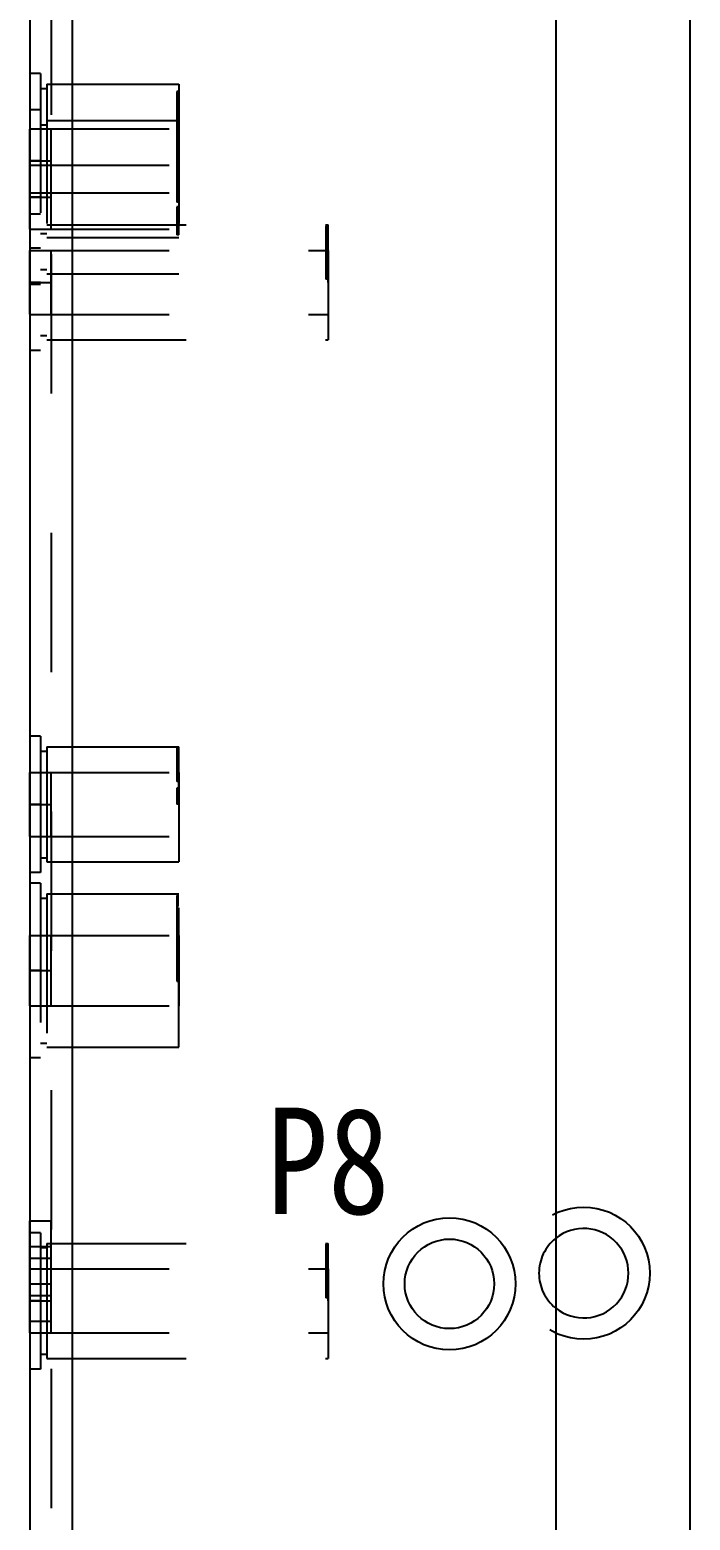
# Model space of a CAD drawing. Header units: millimetres. Extents: x 1262 to 3787, y 0 to 841.
# Drawn here: x 3210.8 to 3241.8, y 442.1 to 512.1 of the extents above; entities that cross this region are included whole.
import ezdxf

# ---------------------------------------------------------------- set-up
doc = ezdxf.new("R2010")
doc.units = ezdxf.units.MM
doc.header["$LTSCALE"] = 65.395
doc.linetypes.add('HIDDEN', pattern=[0.2, 0.1, -0.1])
doc.layers.get('0').update_dxf_attribs({"linetype": 'CONTINUOUS'})
doc.layers.add('02___PRT_ALL_AXES', color=7, linetype='CONTINUOUS')
doc.layers.add('DEFAULT_2', color=8, linetype='HIDDEN')
doc.styles.get("Standard").update_dxf_attribs({"font": 'txt', "width": 0.85})

msp = doc.modelspace()

# ---------------------------------------------------------------- linework, layer by layer
at = {"color": 3, "linetype": 'Continuous'}
for p, q in [((3212.818, 324.704), (3212.818, 581.004)), ((3210.818, 580.004), (3210.818, 325.704)), ((3235.518, 580.004), (3235.518, 325.704))]:
    msp.add_line(p, q, dxfattribs=at)
at = {"color": 7, "linetype": 'Continuous'}
msp.add_line((3241.818, 325.704), (3241.818, 567.004), dxfattribs=at)
at = {"color": 3, "linetype": 'Continuous'}
msp.add_circle((3230.518, 453.204), 3.1, dxfattribs=at)
at = {"color": 7, "linetype": 'Continuous'}
msp.add_circle((3230.518, 453.204), 2.1, dxfattribs=at)
msp.add_arc((3236.818, 453.704), 2.1, 231.05442, 128.9456, dxfattribs=at)
at = {"layer": '02___PRT_ALL_AXES', "color": 8, "linetype": 'HIDDEN'}
for p, q in [((3211.618, 509.504), (3217.818, 509.504)), ((3217.818, 509.504), (3217.818, 500.604)), ((3210.818, 507.404), (3210.818, 507.402)), ((3210.818, 507.404), (3217.818, 507.404)), ((3210.818, 502.705), (3210.818, 507.402)), ((3211.618, 507.804), (3217.818, 507.804)), ((3211.818, 502.705), (3211.818, 507.402)), ((3210.818, 505.904), (3211.818, 505.904)), ((3210.818, 505.704), (3217.818, 505.704)), ((3210.818, 504.404), (3217.818, 504.404)), ((3210.818, 504.204), (3211.818, 504.204)), ((3210.818, 502.705), (3210.818, 502.704)), ((3210.818, 502.704), (3217.818, 502.704)), ((3211.618, 502.904), (3224.818, 502.904)), ((3211.618, 502.304), (3217.818, 502.304)), ((3210.818, 501.704), (3210.818, 501.702)), ((3210.818, 501.704), (3224.818, 501.704)), ((3210.818, 498.705), (3210.818, 501.702)), ((3211.818, 498.705), (3211.818, 501.702)), ((3224.818, 501.704), (3224.818, 497.504)), ((3210.818, 500.204), (3211.818, 500.204)), ((3211.618, 500.604), (3217.818, 500.604)), ((3210.818, 498.705), (3210.818, 498.704)), ((3210.818, 498.704), (3224.818, 498.704)), ((3211.618, 497.504), (3224.818, 497.504)), ((3211.618, 478.404), (3217.818, 478.404)), ((3210.818, 477.204), (3210.818, 477.202)), ((3210.818, 477.204), (3217.818, 477.204)), ((3210.818, 474.205), (3210.818, 477.202)), ((3211.818, 474.205), (3211.818, 477.202)), ((3217.818, 477.204), (3217.818, 473.004)), ((3210.818, 475.704), (3211.818, 475.704)), ((3210.818, 474.205), (3210.818, 474.204)), ((3210.818, 474.204), (3217.818, 474.204)), ((3211.618, 473.004), (3217.818, 473.004)), ((3211.618, 471.504), (3217.818, 471.504)), ((3210.818, 469.554), (3210.818, 469.552)), ((3210.818, 469.554), (3217.818, 469.554)), ((3210.818, 466.255), (3210.818, 469.552)), ((3211.818, 466.255), (3211.818, 469.552)), ((3217.818, 469.554), (3217.818, 466.254)), ((3210.818, 467.904), (3211.818, 467.904)), ((3210.818, 466.255), (3210.818, 466.254)), ((3210.818, 466.254), (3217.818, 466.254)), ((3211.618, 464.304), (3217.818, 464.304)), ((3210.818, 450.905), (3210.818, 456.154)), ((3210.818, 456.154), (3211.818, 456.154)), ((3211.818, 450.905), (3211.818, 456.154)), ((3210.818, 454.954), (3211.818, 454.954)), ((3211.618, 455.104), (3224.818, 455.104)), ((3210.818, 454.404), (3211.818, 454.404)), ((3210.818, 453.904), (3224.818, 453.904)), ((3224.818, 453.904), (3224.818, 449.704)), ((3210.818, 453.204), (3211.818, 453.204)), ((3210.818, 452.654), (3211.818, 452.654)), ((3210.818, 452.404), (3211.818, 452.404)), ((3210.818, 451.454), (3211.818, 451.454)), ((3210.818, 450.905), (3210.818, 450.904)), ((3210.818, 450.904), (3224.818, 450.904)), ((3211.618, 449.704), (3224.818, 449.704))]:
    msp.add_line(p, q, dxfattribs=at)
at = {"layer": 'DEFAULT_2', "color": 8, "linetype": 'HIDDEN'}
for p, q in [((3211.818, 580.004), (3211.818, 325.704)), ((3211.318, 510.004), (3210.818, 510.004)), ((3211.318, 510.004), (3211.318, 497.004)), ((3211.318, 509.304), (3211.618, 509.304)), ((3211.618, 509.504), (3211.618, 497.504)), ((3217.718, 509.169), (3217.718, 503.961)), ((3217.818, 509.169), (3217.718, 509.169)), ((3217.818, 509.16), (3217.718, 509.16)), ((3217.818, 509.157), (3217.718, 509.157)), ((3217.818, 509.145), (3217.718, 509.145)), ((3217.818, 509.13), (3217.718, 509.13)), ((3217.818, 509.123), (3217.718, 509.123)), ((3217.818, 509.106), (3217.718, 509.106)), ((3217.818, 509.061), (3217.718, 509.061)), ((3217.818, 509.05), (3217.718, 509.05)), ((3217.818, 509.034), (3217.718, 509.034)), ((3217.818, 509.032), (3217.718, 509.032)), ((3217.818, 509.028), (3217.718, 509.028)), ((3217.818, 509.02), (3217.718, 509.02)), ((3217.818, 508.997), (3217.718, 508.997)), ((3217.818, 508.987), (3217.718, 508.987)), ((3217.818, 508.984), (3217.718, 508.984)), ((3217.818, 508.951), (3217.718, 508.951)), ((3217.818, 508.941), (3217.718, 508.941)), ((3217.818, 508.931), (3217.718, 508.931)), ((3217.818, 508.921), (3217.718, 508.921)), ((3217.818, 508.883), (3217.718, 508.883)), ((3217.818, 508.861), (3217.718, 508.861)), ((3217.818, 508.86), (3217.718, 508.86)), ((3217.818, 508.784), (3217.718, 508.784)), ((3217.818, 508.774), (3217.718, 508.774)), ((3217.818, 508.765), (3217.718, 508.765)), ((3217.818, 508.752), (3217.718, 508.752)), ((3217.818, 508.697), (3217.718, 508.697)), ((3217.818, 503.961), (3217.818, 509.169)), ((3211.318, 508.304), (3210.818, 508.304)), ((3217.818, 508.365), (3217.718, 508.365)), ((3217.818, 508.3), (3217.718, 508.3)), ((3217.818, 508.279), (3217.718, 508.279)), ((3217.818, 508.253), (3217.718, 508.253)), ((3217.818, 508.218), (3217.718, 508.218)), ((3217.818, 508.195), (3217.718, 508.195)), ((3217.818, 508.139), (3217.718, 508.139)), ((3217.818, 508.128), (3217.718, 508.128)), ((3217.818, 508.124), (3217.718, 508.124)), ((3217.818, 508.109), (3217.718, 508.109)), ((3217.818, 508.102), (3217.718, 508.102)), ((3217.818, 508.093), (3217.718, 508.093)), ((3217.818, 508.06), (3217.718, 508.06)), ((3217.818, 508.038), (3217.718, 508.038)), ((3217.818, 508.013), (3217.718, 508.013)), ((3217.818, 507.979), (3217.718, 507.979)), ((3217.818, 507.885), (3217.718, 507.885)), ((3217.818, 507.845), (3217.718, 507.845)), ((3211.318, 507.604), (3211.618, 507.604)), ((3217.818, 507.788), (3217.718, 507.788)), ((3217.818, 507.745), (3217.718, 507.745)), ((3217.818, 507.72), (3217.718, 507.72)), ((3217.818, 507.644), (3217.718, 507.644)), ((3217.818, 507.642), (3217.718, 507.642)), ((3217.818, 507.631), (3217.718, 507.631)), ((3217.818, 507.58), (3217.718, 507.58)), ((3217.818, 507.572), (3217.718, 507.572)), ((3217.818, 507.544), (3217.718, 507.544)), ((3217.818, 507.543), (3217.718, 507.543)), ((3217.818, 507.512), (3217.718, 507.512)), ((3217.818, 507.49), (3217.718, 507.49)), ((3217.818, 507.477), (3217.718, 507.477)), ((3217.818, 507.469), (3217.718, 507.469)), ((3217.818, 507.46), (3217.718, 507.46)), ((3217.818, 507.457), (3217.718, 507.457)), ((3217.818, 507.45), (3217.718, 507.45)), ((3217.818, 507.445), (3217.718, 507.445)), ((3217.818, 507.43), (3217.718, 507.43)), ((3217.818, 507.423), (3217.718, 507.423)), ((3217.818, 507.415), (3217.718, 507.415)), ((3217.818, 507.406), (3217.718, 507.406)), ((3217.818, 507.361), (3217.718, 507.361)), ((3217.818, 507.35), (3217.718, 507.35)), ((3217.818, 507.345), (3217.718, 507.345)), ((3217.818, 507.334), (3217.718, 507.334)), ((3217.818, 507.333), (3217.718, 507.333)), ((3217.818, 507.332), (3217.718, 507.332)), ((3217.818, 507.328), (3217.718, 507.328)), ((3217.818, 507.32), (3217.718, 507.32)), ((3217.818, 507.297), (3217.718, 507.297)), ((3217.818, 507.287), (3217.718, 507.287)), ((3217.818, 507.284), (3217.718, 507.284)), ((3217.818, 507.281), (3217.718, 507.281)), ((3217.818, 507.252), (3217.718, 507.252)), ((3217.818, 507.251), (3217.718, 507.251)), ((3217.818, 507.241), (3217.718, 507.241)), ((3217.818, 507.231), (3217.718, 507.231)), ((3217.818, 507.221), (3217.718, 507.221)), ((3217.818, 507.183), (3217.718, 507.183)), ((3217.818, 507.176), (3217.718, 507.176)), ((3217.818, 507.164), (3217.718, 507.164)), ((3217.818, 507.161), (3217.718, 507.161)), ((3217.818, 507.16), (3217.718, 507.16)), ((3217.818, 507.106), (3217.718, 507.106)), ((3217.818, 507.106), (3217.718, 507.106)), ((3217.818, 507.094), (3217.718, 507.094)), ((3217.818, 507.084), (3217.718, 507.084)), ((3217.818, 507.077), (3217.718, 507.077)), ((3217.818, 507.074), (3217.718, 507.074)), ((3217.818, 507.065), (3217.718, 507.065)), ((3217.818, 507.052), (3217.718, 507.052)), ((3217.818, 507.043), (3217.718, 507.043)), ((3217.818, 507.026), (3217.718, 507.026)), ((3217.818, 507.018), (3217.718, 507.018)), ((3217.818, 507.014), (3217.718, 507.014)), ((3217.818, 507.001), (3217.718, 507.001)), ((3217.818, 506.997), (3217.718, 506.997)), ((3217.818, 506.98), (3217.718, 506.98)), ((3217.818, 506.972), (3217.718, 506.972)), ((3217.818, 506.961), (3217.718, 506.961)), ((3217.818, 506.949), (3217.718, 506.949)), ((3217.818, 506.938), (3217.718, 506.938)), ((3217.818, 506.931), (3217.718, 506.931)), ((3217.818, 506.911), (3217.718, 506.911)), ((3217.818, 506.892), (3217.718, 506.892)), ((3217.818, 506.88), (3217.718, 506.88)), ((3217.818, 506.865), (3217.718, 506.865)), ((3217.818, 506.85), (3217.718, 506.85)), ((3217.818, 506.841), (3217.718, 506.841)), ((3217.818, 506.826), (3217.718, 506.826)), ((3217.818, 506.811), (3217.718, 506.811)), ((3217.818, 506.809), (3217.718, 506.809)), ((3217.818, 506.799), (3217.718, 506.799)), ((3217.818, 506.792), (3217.718, 506.792)), ((3217.818, 506.78), (3217.718, 506.78)), ((3217.818, 506.76), (3217.718, 506.76)), ((3217.818, 506.753), (3217.718, 506.753)), ((3217.818, 506.677), (3217.718, 506.677)), ((3217.818, 506.665), (3217.718, 506.665)), ((3217.818, 506.664), (3217.718, 506.664)), ((3217.818, 506.63), (3217.718, 506.63)), ((3217.818, 506.628), (3217.718, 506.628)), ((3217.818, 506.6), (3217.718, 506.6)), ((3217.818, 506.579), (3217.718, 506.579)), ((3217.818, 506.562), (3217.718, 506.562)), ((3217.818, 506.553), (3217.718, 506.553)), ((3217.818, 506.534), (3217.718, 506.534)), ((3217.818, 506.518), (3217.718, 506.518)), ((3217.818, 506.51), (3217.718, 506.51)), ((3217.818, 506.495), (3217.718, 506.495)), ((3217.818, 506.445), (3217.718, 506.445)), ((3217.818, 506.442), (3217.718, 506.442)), ((3217.818, 506.439), (3217.718, 506.439)), ((3217.818, 506.428), (3217.718, 506.428)), ((3217.818, 506.424), (3217.718, 506.424)), ((3217.818, 506.412), (3217.718, 506.412)), ((3217.818, 506.409), (3217.718, 506.409)), ((3211.318, 505.904), (3210.818, 505.904)), ((3217.818, 506.402), (3217.718, 506.402)), ((3217.818, 506.394), (3217.718, 506.394)), ((3217.818, 506.393), (3217.718, 506.393)), ((3217.818, 506.384), (3217.718, 506.384)), ((3217.818, 506.37), (3217.718, 506.37)), ((3217.818, 506.368), (3217.718, 506.368)), ((3217.818, 506.36), (3217.718, 506.36)), ((3217.818, 506.356), (3217.718, 506.356)), ((3217.818, 506.353), (3217.718, 506.353)), ((3217.818, 506.344), (3217.718, 506.344)), ((3217.818, 506.34), (3217.718, 506.34)), ((3217.818, 506.338), (3217.718, 506.338)), ((3217.818, 506.335), (3217.718, 506.335)), ((3217.818, 506.314), (3217.718, 506.314)), ((3217.818, 506.313), (3217.718, 506.313)), ((3217.818, 506.308), (3217.718, 506.308)), ((3217.818, 506.305), (3217.718, 506.305)), ((3217.818, 506.297), (3217.718, 506.297)), ((3217.818, 506.295), (3217.718, 506.295)), ((3217.818, 506.289), (3217.718, 506.289)), ((3217.818, 506.279), (3217.718, 506.279)), ((3217.818, 506.266), (3217.718, 506.266)), ((3217.818, 506.264), (3217.718, 506.264)), ((3217.818, 506.259), (3217.718, 506.259)), ((3217.818, 506.257), (3217.718, 506.257)), ((3217.818, 506.253), (3217.718, 506.253)), ((3217.818, 506.25), (3217.718, 506.25)), ((3217.818, 506.234), (3217.718, 506.234)), ((3217.818, 506.228), (3217.718, 506.228)), ((3217.818, 506.22), (3217.718, 506.22)), ((3217.818, 506.215), (3217.718, 506.215)), ((3217.818, 506.214), (3217.718, 506.214)), ((3217.818, 506.209), (3217.718, 506.209)), ((3217.818, 506.195), (3217.718, 506.195)), ((3217.818, 506.188), (3217.718, 506.188)), ((3217.818, 506.185), (3217.718, 506.185)), ((3217.818, 506.172), (3217.718, 506.172)), ((3217.818, 506.155), (3217.718, 506.155)), ((3217.818, 506.154), (3217.718, 506.154)), ((3217.818, 506.145), (3217.718, 506.145)), ((3217.818, 506.131), (3217.718, 506.131)), ((3217.818, 506.13), (3217.718, 506.13)), ((3217.818, 506.106), (3217.718, 506.106)), ((3217.818, 506.099), (3217.718, 506.099)), ((3217.818, 506.095), (3217.718, 506.095)), ((3217.818, 506.088), (3217.718, 506.088)), ((3217.818, 506.075), (3217.718, 506.075)), ((3217.818, 506.069), (3217.718, 506.069)), ((3217.818, 506.068), (3217.718, 506.068)), ((3217.818, 506.065), (3217.718, 506.065)), ((3217.818, 506.052), (3217.718, 506.052)), ((3217.818, 506.05), (3217.718, 506.05)), ((3217.818, 506.045), (3217.718, 506.045)), ((3217.818, 506.038), (3217.718, 506.038)), ((3217.818, 506.025), (3217.718, 506.025)), ((3217.818, 506.02), (3217.718, 506.02)), ((3217.818, 505.986), (3217.718, 505.986)), ((3217.818, 505.986), (3217.718, 505.986)), ((3217.818, 505.983), (3217.718, 505.983)), ((3217.818, 505.982), (3217.718, 505.982)), ((3217.818, 505.981), (3217.718, 505.981)), ((3217.818, 505.967), (3217.718, 505.967)), ((3217.818, 505.965), (3217.718, 505.965)), ((3217.818, 505.952), (3217.718, 505.952)), ((3217.818, 505.945), (3217.718, 505.945)), ((3217.818, 505.944), (3217.718, 505.944)), ((3217.818, 505.942), (3217.718, 505.942)), ((3217.818, 505.931), (3217.718, 505.931)), ((3217.818, 505.88), (3217.718, 505.88)), ((3217.818, 505.876), (3217.718, 505.876)), ((3217.818, 505.872), (3217.718, 505.872)), ((3217.818, 505.864), (3217.718, 505.864)), ((3217.818, 505.844), (3217.718, 505.844)), ((3217.818, 505.843), (3217.718, 505.843)), ((3217.818, 505.839), (3217.718, 505.839)), ((3217.818, 505.833), (3217.718, 505.833)), ((3217.818, 505.812), (3217.718, 505.812)), ((3217.818, 505.804), (3217.718, 505.804)), ((3217.818, 505.795), (3217.718, 505.795)), ((3217.818, 505.79), (3217.718, 505.79)), ((3217.818, 505.79), (3217.718, 505.79)), ((3217.818, 505.777), (3217.718, 505.777)), ((3217.818, 505.767), (3217.718, 505.767)), ((3217.818, 505.765), (3217.718, 505.765)), ((3217.818, 505.757), (3217.718, 505.757)), ((3217.818, 505.75), (3217.718, 505.75)), ((3217.818, 505.731), (3217.718, 505.731)), ((3217.818, 505.715), (3217.718, 505.715)), ((3217.818, 505.687), (3217.718, 505.687)), ((3217.818, 505.678), (3217.718, 505.678)), ((3217.818, 505.663), (3217.718, 505.663)), ((3217.818, 505.661), (3217.718, 505.661)), ((3217.818, 505.645), (3217.718, 505.645)), ((3217.818, 505.633), (3217.718, 505.633)), ((3217.818, 505.581), (3217.718, 505.581)), ((3217.818, 505.552), (3217.718, 505.552)), ((3217.818, 505.476), (3217.718, 505.476)), ((3217.818, 505.464), (3217.718, 505.464)), ((3217.818, 505.447), (3217.718, 505.447)), ((3217.818, 505.406), (3217.718, 505.406)), ((3217.818, 505.406), (3217.718, 505.406)), ((3217.818, 505.394), (3217.718, 505.394)), ((3217.818, 505.377), (3217.718, 505.377)), ((3217.818, 505.343), (3217.718, 505.343)), ((3217.818, 505.326), (3217.718, 505.326)), ((3217.818, 505.318), (3217.718, 505.318)), ((3217.818, 505.314), (3217.718, 505.314)), ((3217.818, 505.301), (3217.718, 505.301)), ((3217.818, 505.28), (3217.718, 505.28)), ((3217.818, 505.275), (3217.718, 505.275)), ((3217.818, 505.272), (3217.718, 505.272)), ((3217.818, 505.261), (3217.718, 505.261)), ((3217.818, 505.249), (3217.718, 505.249)), ((3217.818, 505.248), (3217.718, 505.248)), ((3217.818, 505.238), (3217.718, 505.238)), ((3217.818, 505.231), (3217.718, 505.231)), ((3217.818, 505.211), (3217.718, 505.211)), ((3217.818, 505.192), (3217.718, 505.192)), ((3217.818, 505.18), (3217.718, 505.18)), ((3217.818, 505.165), (3217.718, 505.165)), ((3217.818, 505.15), (3217.718, 505.15)), ((3217.818, 505.141), (3217.718, 505.141)), ((3217.818, 505.126), (3217.718, 505.126)), ((3217.818, 505.111), (3217.718, 505.111)), ((3217.818, 505.109), (3217.718, 505.109)), ((3217.818, 505.099), (3217.718, 505.099)), ((3217.818, 505.092), (3217.718, 505.092)), ((3217.818, 505.08), (3217.718, 505.08)), ((3217.818, 505.06), (3217.718, 505.06)), ((3217.818, 505.053), (3217.718, 505.053)), ((3217.818, 505.05), (3217.718, 505.05)), ((3217.818, 504.977), (3217.718, 504.977)), ((3217.818, 504.964), (3217.718, 504.964)), ((3217.818, 504.935), (3217.718, 504.935)), ((3217.818, 504.93), (3217.718, 504.93)), ((3217.818, 504.928), (3217.718, 504.928)), ((3217.818, 504.862), (3217.718, 504.862)), ((3217.818, 504.834), (3217.718, 504.834)), ((3217.818, 504.81), (3217.718, 504.81)), ((3217.818, 504.745), (3217.718, 504.745)), ((3217.818, 504.742), (3217.718, 504.742)), ((3217.818, 504.712), (3217.718, 504.712)), ((3217.818, 504.709), (3217.718, 504.709)), ((3217.818, 504.702), (3217.718, 504.702)), ((3217.818, 504.694), (3217.718, 504.694)), ((3217.818, 504.684), (3217.718, 504.684)), ((3217.818, 504.67), (3217.718, 504.67)), ((3217.818, 504.668), (3217.718, 504.668)), ((3217.818, 504.667), (3217.718, 504.667)), ((3217.818, 504.656), (3217.718, 504.656)), ((3217.818, 504.653), (3217.718, 504.653)), ((3217.818, 504.644), (3217.718, 504.644)), ((3217.818, 504.64), (3217.718, 504.64)), ((3217.818, 504.635), (3217.718, 504.635)), ((3217.818, 504.633), (3217.718, 504.633)), ((3217.818, 504.614), (3217.718, 504.614)), ((3217.818, 504.608), (3217.718, 504.608)), ((3217.818, 504.605), (3217.718, 504.605)), ((3217.818, 504.597), (3217.718, 504.597)), ((3217.818, 504.595), (3217.718, 504.595)), ((3217.818, 504.589), (3217.718, 504.589)), ((3217.818, 504.566), (3217.718, 504.566)), ((3217.818, 504.564), (3217.718, 504.564)), ((3217.818, 504.56), (3217.718, 504.56)), ((3217.818, 504.559), (3217.718, 504.559)), ((3217.818, 504.557), (3217.718, 504.557)), ((3217.818, 504.553), (3217.718, 504.553)), ((3217.818, 504.55), (3217.718, 504.55)), ((3217.818, 504.534), (3217.718, 504.534)), ((3217.818, 504.53), (3217.718, 504.53)), ((3217.818, 504.528), (3217.718, 504.528)), ((3217.818, 504.52), (3217.718, 504.52)), ((3217.818, 504.515), (3217.718, 504.515)), ((3217.818, 504.514), (3217.718, 504.514)), ((3217.818, 504.514), (3217.718, 504.514)), ((3217.818, 504.509), (3217.718, 504.509)), ((3217.818, 504.495), (3217.718, 504.495)), ((3217.818, 504.488), (3217.718, 504.488)), ((3217.818, 504.472), (3217.718, 504.472)), ((3217.818, 504.455), (3217.718, 504.455)), ((3217.818, 504.454), (3217.718, 504.454)), ((3217.818, 504.431), (3217.718, 504.431)), ((3217.818, 504.43), (3217.718, 504.43)), ((3217.818, 504.406), (3217.718, 504.406)), ((3217.818, 504.399), (3217.718, 504.399)), ((3217.818, 504.395), (3217.718, 504.395)), ((3217.818, 504.375), (3217.718, 504.375)), ((3217.818, 504.369), (3217.718, 504.369)), ((3217.818, 504.368), (3217.718, 504.368)), ((3217.818, 504.365), (3217.718, 504.365)), ((3217.818, 504.352), (3217.718, 504.352)), ((3217.818, 504.35), (3217.718, 504.35)), ((3217.818, 504.338), (3217.718, 504.338)), ((3217.818, 504.325), (3217.718, 504.325)), ((3217.818, 504.32), (3217.718, 504.32)), ((3211.318, 504.204), (3210.818, 504.204)), ((3217.818, 504.286), (3217.718, 504.286)), ((3217.818, 504.286), (3217.718, 504.286)), ((3217.818, 504.283), (3217.718, 504.283)), ((3217.818, 504.282), (3217.718, 504.282)), ((3217.818, 504.281), (3217.718, 504.281)), ((3217.818, 504.267), (3217.718, 504.267)), ((3217.818, 504.265), (3217.718, 504.265)), ((3217.818, 504.252), (3217.718, 504.252)), ((3217.818, 504.247), (3217.718, 504.247)), ((3217.818, 504.245), (3217.718, 504.245)), ((3217.818, 504.181), (3217.718, 504.181)), ((3217.818, 504.176), (3217.718, 504.176)), ((3217.818, 504.164), (3217.718, 504.164)), ((3217.818, 504.139), (3217.718, 504.139)), ((3217.818, 504.133), (3217.718, 504.133)), ((3217.818, 504.132), (3217.718, 504.132)), ((3217.818, 504.104), (3217.718, 504.104)), ((3217.818, 504.095), (3217.718, 504.095)), ((3217.818, 504.09), (3217.718, 504.09)), ((3217.818, 504.067), (3217.718, 504.067)), ((3217.818, 504.065), (3217.718, 504.065)), ((3217.818, 504.057), (3217.718, 504.057)), ((3217.818, 504.031), (3217.718, 504.031)), ((3217.818, 503.987), (3217.718, 503.987)), ((3217.818, 503.978), (3217.718, 503.978)), ((3217.818, 503.963), (3217.718, 503.963)), ((3217.818, 503.961), (3217.718, 503.961)), ((3217.718, 503.747), (3217.718, 502.432)), ((3217.818, 503.747), (3217.718, 503.747)), ((3217.818, 502.432), (3217.818, 503.747)), ((3211.318, 503.404), (3210.818, 503.404)), ((3217.818, 503.575), (3217.718, 503.575)), ((3217.818, 503.548), (3217.718, 503.548)), ((3217.818, 503.35), (3217.718, 503.35)), ((3217.818, 503.235), (3217.718, 503.235)), ((3217.818, 503.002), (3217.718, 503.002)), ((3217.818, 502.967), (3217.718, 502.967)), ((3217.818, 502.933), (3217.718, 502.933)), ((3211.318, 502.704), (3211.618, 502.704)), ((3211.318, 502.504), (3211.618, 502.504)), ((3217.818, 502.86), (3217.718, 502.86)), ((3217.818, 502.83), (3217.718, 502.83)), ((3217.818, 502.814), (3217.718, 502.814)), ((3217.818, 502.547), (3217.718, 502.547)), ((3217.818, 502.432), (3217.718, 502.432)), ((3224.718, 502.86), (3224.718, 500.351)), ((3224.718, 502.86), (3224.818, 502.86)), ((3224.818, 502.842), (3224.718, 502.842)), ((3224.718, 502.835), (3224.818, 502.835)), ((3224.818, 502.821), (3224.718, 502.821)), ((3224.718, 502.798), (3224.818, 502.798)), ((3224.818, 502.795), (3224.718, 502.795)), ((3224.818, 502.76), (3224.718, 502.76)), ((3224.718, 502.754), (3224.818, 502.754)), ((3224.818, 502.743), (3224.718, 502.743)), ((3224.818, 502.738), (3224.718, 502.738)), ((3224.818, 502.734), (3224.718, 502.734)), ((3224.818, 502.728), (3224.718, 502.728)), ((3224.818, 502.703), (3224.718, 502.703)), ((3224.818, 502.698), (3224.718, 502.698)), ((3224.818, 502.697), (3224.718, 502.697)), ((3224.718, 502.694), (3224.818, 502.694)), ((3224.818, 502.686), (3224.718, 502.686)), ((3224.818, 502.661), (3224.718, 502.661)), ((3224.818, 502.657), (3224.718, 502.657)), ((3224.818, 502.642), (3224.718, 502.642)), ((3224.818, 502.626), (3224.718, 502.626)), ((3224.818, 502.575), (3224.718, 502.575)), ((3224.818, 502.57), (3224.718, 502.57)), ((3224.718, 502.567), (3224.818, 502.567)), ((3224.818, 502.528), (3224.718, 502.528)), ((3224.818, 502.503), (3224.718, 502.503)), ((3224.818, 502.446), (3224.718, 502.446)), ((3224.818, 502.42), (3224.718, 502.42)), ((3224.818, 502.378), (3224.718, 502.378)), ((3224.818, 502.373), (3224.718, 502.373)), ((3224.818, 502.357), (3224.718, 502.357)), ((3224.818, 502.347), (3224.718, 502.347)), ((3224.818, 502.343), (3224.718, 502.343)), ((3224.818, 502.295), (3224.718, 502.295)), ((3224.818, 502.291), (3224.718, 502.291)), ((3224.818, 502.275), (3224.718, 502.275)), ((3224.818, 502.275), (3224.718, 502.275)), ((3224.818, 500.204), (3224.818, 502.904)), ((3211.318, 501.804), (3210.818, 501.804)), ((3224.818, 502.203), (3224.718, 502.203)), ((3224.818, 502.193), (3224.718, 502.193)), ((3224.818, 502.165), (3224.718, 502.165)), ((3224.818, 502.152), (3224.718, 502.152)), ((3224.818, 502.14), (3224.718, 502.14)), ((3224.818, 502.135), (3224.718, 502.135)), ((3224.818, 502.131), (3224.718, 502.131)), ((3224.818, 502.124), (3224.718, 502.124)), ((3224.818, 502.121), (3224.718, 502.121)), ((3224.818, 502.104), (3224.718, 502.104)), ((3224.818, 502.078), (3224.718, 502.078)), ((3224.818, 502.078), (3224.718, 502.078)), ((3224.818, 502.068), (3224.718, 502.068)), ((3224.818, 502.059), (3224.718, 502.059)), ((3224.818, 502.033), (3224.718, 502.033)), ((3224.818, 502.018), (3224.718, 502.018)), ((3224.818, 502.011), (3224.718, 502.011)), ((3224.818, 501.992), (3224.718, 501.992)), ((3224.818, 501.987), (3224.718, 501.987)), ((3224.818, 501.98), (3224.718, 501.98)), ((3224.818, 501.975), (3224.718, 501.975)), ((3224.818, 501.97), (3224.718, 501.97)), ((3224.818, 501.966), (3224.718, 501.966)), ((3224.818, 501.965), (3224.718, 501.965)), ((3224.818, 501.961), (3224.718, 501.961)), ((3224.818, 501.953), (3224.718, 501.953)), ((3224.818, 501.951), (3224.718, 501.951)), ((3224.818, 501.945), (3224.718, 501.945)), ((3224.818, 501.94), (3224.718, 501.94)), ((3224.818, 501.93), (3224.718, 501.93)), ((3224.818, 501.928), (3224.718, 501.928)), ((3224.818, 501.92), (3224.718, 501.92)), ((3224.818, 501.915), (3224.718, 501.915)), ((3224.818, 501.913), (3224.718, 501.913)), ((3224.818, 501.903), (3224.718, 501.903)), ((3224.818, 501.9), (3224.718, 501.9)), ((3224.818, 501.894), (3224.718, 501.894)), ((3224.718, 501.863), (3224.818, 501.863)), ((3224.818, 501.857), (3224.718, 501.857)), ((3224.818, 501.856), (3224.718, 501.856)), ((3224.818, 501.853), (3224.718, 501.853)), ((3224.818, 501.847), (3224.718, 501.847)), ((3224.818, 501.832), (3224.718, 501.832)), ((3224.818, 501.803), (3224.718, 501.803)), ((3224.818, 501.777), (3224.718, 501.777)), ((3224.718, 501.762), (3224.818, 501.762)), ((3224.818, 501.75), (3224.718, 501.75)), ((3224.818, 501.746), (3224.718, 501.746)), ((3224.818, 501.68), (3224.718, 501.68)), ((3224.818, 501.613), (3224.718, 501.613)), ((3224.818, 501.543), (3224.718, 501.543)), ((3224.818, 501.438), (3224.718, 501.438)), ((3224.818, 501.353), (3224.718, 501.353)), ((3224.818, 501.248), (3224.718, 501.248)), ((3224.818, 501.191), (3224.718, 501.191)), ((3224.818, 501.16), (3224.718, 501.16)), ((3224.818, 501.15), (3224.718, 501.15)), ((3224.818, 501.018), (3224.718, 501.018)), ((3211.318, 500.204), (3210.818, 500.204)), ((3211.318, 500.804), (3211.618, 500.804)), ((3224.718, 500.778), (3224.818, 500.778)), ((3224.818, 500.706), (3224.718, 500.706)), ((3224.818, 500.675), (3224.718, 500.675)), ((3224.718, 500.655), (3224.818, 500.655)), ((3224.818, 500.584), (3224.718, 500.584)), ((3224.818, 500.577), (3224.718, 500.577)), ((3224.818, 500.553), (3224.718, 500.553)), ((3224.818, 500.535), (3224.718, 500.535)), ((3224.818, 500.414), (3224.718, 500.414)), ((3224.818, 500.382), (3224.718, 500.382)), ((3224.818, 500.351), (3224.718, 500.351)), ((3211.318, 500.104), (3210.818, 500.104)), ((3211.318, 497.704), (3211.618, 497.704)), ((3211.318, 497.004), (3210.818, 497.004)), ((3211.318, 478.904), (3210.818, 478.904)), ((3211.318, 478.904), (3211.318, 472.504)), ((3211.318, 478.204), (3211.618, 478.204)), ((3211.618, 478.404), (3211.618, 473.004)), ((3217.718, 478.401), (3217.718, 476.787)), ((3217.718, 478.401), (3217.818, 478.401)), ((3217.718, 478.397), (3217.818, 478.397)), ((3217.718, 478.389), (3217.818, 478.389)), ((3217.718, 478.386), (3217.818, 478.386)), ((3217.718, 478.344), (3217.818, 478.344)), ((3217.718, 478.314), (3217.818, 478.314)), ((3217.818, 478.291), (3217.718, 478.291)), ((3217.818, 478.092), (3217.718, 478.092)), ((3217.818, 478.087), (3217.718, 478.087)), ((3217.818, 478.085), (3217.718, 478.085)), ((3217.718, 478.062), (3217.818, 478.062)), ((3217.818, 478.054), (3217.718, 478.054)), ((3217.818, 478.01), (3217.718, 478.01)), ((3217.818, 477.997), (3217.718, 477.997)), ((3217.818, 477.994), (3217.718, 477.994)), ((3217.818, 477.982), (3217.718, 477.982)), ((3217.718, 477.97), (3217.818, 477.97)), ((3217.818, 477.958), (3217.718, 477.958)), ((3217.818, 477.956), (3217.718, 477.956)), ((3217.818, 477.913), (3217.718, 477.913)), ((3217.818, 477.894), (3217.718, 477.894)), ((3217.818, 477.834), (3217.718, 477.834)), ((3217.818, 477.822), (3217.718, 477.822)), ((3217.818, 477.782), (3217.718, 477.782)), ((3217.818, 477.765), (3217.718, 477.765)), ((3217.818, 475.704), (3217.818, 478.404)), ((3217.818, 477.725), (3217.718, 477.725)), ((3217.818, 477.689), (3217.718, 477.689)), ((3217.818, 477.677), (3217.718, 477.677)), ((3217.818, 477.638), (3217.718, 477.638)), ((3217.818, 477.638), (3217.718, 477.638)), ((3217.818, 477.624), (3217.718, 477.624)), ((3217.818, 477.604), (3217.718, 477.604)), ((3217.818, 477.595), (3217.718, 477.595)), ((3217.818, 477.585), (3217.718, 477.585)), ((3217.818, 477.565), (3217.718, 477.565)), ((3217.818, 477.553), (3217.718, 477.553)), ((3217.818, 477.551), (3217.718, 477.551)), ((3217.818, 477.549), (3217.718, 477.549)), ((3217.818, 477.544), (3217.718, 477.544)), ((3217.818, 477.522), (3217.718, 477.522)), ((3217.818, 477.49), (3217.718, 477.49)), ((3217.818, 477.489), (3217.718, 477.489)), ((3217.818, 477.472), (3217.718, 477.472)), ((3217.818, 477.46), (3217.718, 477.46)), ((3217.818, 477.455), (3217.718, 477.455)), ((3217.818, 477.435), (3217.718, 477.435)), ((3217.818, 477.422), (3217.718, 477.422)), ((3217.818, 477.421), (3217.718, 477.421)), ((3217.818, 477.414), (3217.718, 477.414)), ((3217.818, 477.377), (3217.718, 477.377)), ((3217.818, 477.375), (3217.718, 477.375)), ((3217.818, 477.364), (3217.718, 477.364)), ((3217.818, 477.363), (3217.718, 477.363)), ((3217.818, 477.345), (3217.718, 477.345)), ((3217.818, 477.344), (3217.718, 477.344)), ((3217.818, 477.299), (3217.718, 477.299)), ((3217.818, 477.273), (3217.718, 477.273)), ((3217.818, 477.269), (3217.718, 477.269)), ((3217.818, 477.265), (3217.718, 477.265)), ((3217.818, 477.232), (3217.718, 477.232)), ((3217.818, 477.23), (3217.718, 477.23)), ((3217.818, 477.215), (3217.718, 477.215)), ((3217.818, 477.199), (3217.718, 477.199)), ((3217.818, 477.195), (3217.718, 477.195)), ((3217.818, 477.179), (3217.718, 477.179)), ((3217.818, 477.172), (3217.718, 477.172)), ((3217.818, 477.171), (3217.718, 477.171)), ((3217.818, 477.167), (3217.718, 477.167)), ((3217.818, 477.15), (3217.718, 477.15)), ((3217.818, 477.116), (3217.718, 477.116)), ((3217.818, 477.106), (3217.718, 477.106)), ((3217.818, 477.093), (3217.718, 477.093)), ((3217.818, 477.086), (3217.718, 477.086)), ((3217.818, 477.072), (3217.718, 477.072)), ((3217.818, 477.025), (3217.718, 477.025)), ((3217.818, 477.021), (3217.718, 477.021)), ((3217.818, 476.996), (3217.718, 476.996)), ((3217.818, 476.987), (3217.718, 476.987)), ((3217.818, 476.972), (3217.718, 476.972)), ((3217.818, 476.962), (3217.718, 476.962)), ((3217.818, 476.938), (3217.718, 476.938)), ((3217.818, 476.933), (3217.718, 476.933)), ((3217.818, 476.886), (3217.718, 476.886)), ((3217.818, 476.852), (3217.718, 476.852)), ((3217.818, 476.791), (3217.718, 476.791)), ((3217.818, 476.787), (3217.718, 476.787)), ((3217.718, 476.465), (3217.718, 475.71)), ((3217.818, 476.465), (3217.718, 476.465)), ((3217.718, 476.454), (3217.818, 476.454)), ((3217.818, 476.441), (3217.718, 476.441)), ((3217.718, 476.335), (3217.818, 476.335)), ((3211.318, 475.704), (3210.818, 475.704)), ((3217.818, 475.855), (3217.718, 475.855)), ((3217.818, 475.733), (3217.718, 475.733)), ((3217.818, 475.71), (3217.718, 475.71)), ((3211.318, 473.204), (3211.618, 473.204)), ((3211.318, 472.504), (3210.818, 472.504)), ((3211.318, 472.004), (3210.818, 472.004)), ((3211.318, 472.004), (3211.318, 463.804)), ((3211.618, 471.504), (3211.618, 464.304)), ((3217.818, 464.304), (3217.818, 471.504)), ((3211.318, 471.304), (3211.618, 471.304)), ((3217.718, 471.428), (3217.718, 467.41)), ((3217.718, 471.428), (3217.818, 471.428)), ((3217.818, 471.38), (3217.718, 471.38)), ((3217.718, 471.375), (3217.818, 471.375)), ((3217.718, 471.327), (3217.818, 471.327)), ((3217.718, 471.25), (3217.818, 471.25)), ((3217.818, 471.238), (3217.718, 471.238)), ((3217.818, 471.236), (3217.718, 471.236)), ((3217.718, 471.162), (3217.818, 471.162)), ((3217.818, 471.116), (3217.718, 471.116)), ((3217.818, 471.101), (3217.718, 471.101)), ((3217.818, 471.046), (3217.718, 471.046)), ((3217.818, 471.044), (3217.718, 471.044)), ((3217.818, 470.946), (3217.718, 470.946)), ((3217.818, 470.937), (3217.718, 470.937)), ((3217.818, 470.827), (3217.718, 470.827)), ((3217.818, 470.746), (3217.718, 470.746)), ((3217.818, 470.745), (3217.718, 470.745)), ((3217.718, 470.728), (3217.818, 470.728)), ((3217.818, 470.648), (3217.718, 470.648)), ((3217.818, 470.629), (3217.718, 470.629)), ((3217.818, 470.612), (3217.718, 470.612)), ((3217.818, 470.609), (3217.718, 470.609)), ((3217.818, 470.607), (3217.718, 470.607)), ((3217.818, 470.6), (3217.718, 470.6)), ((3217.818, 470.596), (3217.718, 470.596)), ((3217.818, 470.578), (3217.718, 470.578)), ((3217.818, 470.569), (3217.718, 470.569)), ((3217.818, 470.558), (3217.718, 470.558)), ((3217.818, 470.554), (3217.718, 470.554)), ((3217.818, 470.548), (3217.718, 470.548)), ((3217.818, 470.538), (3217.718, 470.538)), ((3217.818, 470.524), (3217.718, 470.524)), ((3217.818, 470.521), (3217.718, 470.521)), ((3217.818, 470.517), (3217.718, 470.517)), ((3217.818, 470.513), (3217.718, 470.513)), ((3217.818, 470.512), (3217.718, 470.512)), ((3217.818, 470.505), (3217.718, 470.505)), ((3217.818, 470.488), (3217.718, 470.488)), ((3217.818, 470.472), (3217.718, 470.472)), ((3217.818, 470.433), (3217.718, 470.433)), ((3217.818, 470.429), (3217.718, 470.429)), ((3217.818, 470.422), (3217.718, 470.422)), ((3217.818, 470.421), (3217.718, 470.421)), ((3217.818, 470.418), (3217.718, 470.418)), ((3217.818, 470.406), (3217.718, 470.406)), ((3217.818, 470.402), (3217.718, 470.402)), ((3217.718, 470.399), (3217.818, 470.399)), ((3217.818, 470.384), (3217.718, 470.384)), ((3217.818, 470.362), (3217.718, 470.362)), ((3217.818, 470.358), (3217.718, 470.358)), ((3217.818, 470.348), (3217.718, 470.348)), ((3217.818, 470.347), (3217.718, 470.347)), ((3217.818, 470.345), (3217.718, 470.345)), ((3217.818, 470.335), (3217.718, 470.335)), ((3217.818, 470.33), (3217.718, 470.33)), ((3217.818, 470.33), (3217.718, 470.33)), ((3217.818, 470.312), (3217.718, 470.312)), ((3217.818, 470.293), (3217.718, 470.293)), ((3217.818, 470.292), (3217.718, 470.292)), ((3217.818, 470.287), (3217.718, 470.287)), ((3217.818, 470.282), (3217.718, 470.282)), ((3217.818, 470.253), (3217.718, 470.253)), ((3217.818, 470.227), (3217.718, 470.227)), ((3217.818, 470.226), (3217.718, 470.226)), ((3217.818, 470.217), (3217.718, 470.217)), ((3217.818, 470.203), (3217.718, 470.203)), ((3217.818, 470.181), (3217.718, 470.181)), ((3217.818, 470.178), (3217.718, 470.178)), ((3217.818, 470.162), (3217.718, 470.162)), ((3217.818, 470.157), (3217.718, 470.157)), ((3217.818, 470.152), (3217.718, 470.152)), ((3217.818, 470.14), (3217.718, 470.14)), ((3217.818, 470.12), (3217.718, 470.12)), ((3217.818, 470.106), (3217.718, 470.106)), ((3217.818, 470.068), (3217.718, 470.068)), ((3217.818, 470.067), (3217.718, 470.067)), ((3217.818, 470.027), (3217.718, 470.027)), ((3217.818, 470.008), (3217.718, 470.008)), ((3217.818, 469.984), (3217.718, 469.984)), ((3217.718, 469.955), (3217.818, 469.955)), ((3217.818, 469.948), (3217.718, 469.948)), ((3217.718, 469.94), (3217.818, 469.94)), ((3217.818, 469.879), (3217.718, 469.879)), ((3217.818, 469.871), (3217.718, 469.871)), ((3217.818, 469.85), (3217.718, 469.85)), ((3217.818, 469.837), (3217.718, 469.837)), ((3217.818, 469.802), (3217.718, 469.802)), ((3217.718, 469.794), (3217.818, 469.794)), ((3217.818, 469.785), (3217.718, 469.785)), ((3217.818, 469.762), (3217.718, 469.762)), ((3217.818, 469.735), (3217.718, 469.735)), ((3217.818, 469.69), (3217.718, 469.69)), ((3217.818, 469.68), (3217.718, 469.68)), ((3217.818, 469.671), (3217.718, 469.671)), ((3217.818, 469.669), (3217.718, 469.669)), ((3217.718, 469.665), (3217.818, 469.665)), ((3217.818, 469.65), (3217.718, 469.65)), ((3217.818, 469.637), (3217.718, 469.637)), ((3217.818, 469.592), (3217.718, 469.592)), ((3217.818, 469.544), (3217.718, 469.544)), ((3217.818, 469.377), (3217.718, 469.377)), ((3217.818, 469.357), (3217.718, 469.357)), ((3217.818, 469.345), (3217.718, 469.345)), ((3217.818, 469.317), (3217.718, 469.317)), ((3217.818, 469.265), (3217.718, 469.265)), ((3217.718, 469.258), (3217.818, 469.258)), ((3217.818, 469.255), (3217.718, 469.255)), ((3217.818, 469.184), (3217.718, 469.184)), ((3217.818, 469.173), (3217.718, 469.173)), ((3217.818, 469.17), (3217.718, 469.17)), ((3217.818, 469.16), (3217.718, 469.16)), ((3217.718, 469.134), (3217.818, 469.134)), ((3217.818, 469.097), (3217.718, 469.097)), ((3217.818, 469.095), (3217.718, 469.095)), ((3217.818, 469.094), (3217.718, 469.094)), ((3217.818, 469.074), (3217.718, 469.074)), ((3217.818, 469.057), (3217.718, 469.057)), ((3217.818, 469.036), (3217.718, 469.036)), ((3217.718, 469.029), (3217.818, 469.029)), ((3217.818, 468.994), (3217.718, 468.994)), ((3217.818, 468.992), (3217.718, 468.992)), ((3217.818, 468.99), (3217.718, 468.99)), ((3217.818, 468.985), (3217.718, 468.985)), ((3217.818, 468.983), (3217.718, 468.983)), ((3217.818, 468.978), (3217.718, 468.978)), ((3217.718, 468.953), (3217.818, 468.953)), ((3217.818, 468.927), (3217.718, 468.927)), ((3217.818, 468.914), (3217.718, 468.914)), ((3217.818, 468.912), (3217.718, 468.912)), ((3217.818, 468.912), (3217.718, 468.912)), ((3217.818, 468.892), (3217.718, 468.892)), ((3217.818, 468.878), (3217.718, 468.878)), ((3217.818, 468.842), (3217.718, 468.842)), ((3217.818, 468.793), (3217.718, 468.793)), ((3217.818, 468.775), (3217.718, 468.775)), ((3217.818, 468.77), (3217.718, 468.77)), ((3217.718, 468.763), (3217.818, 468.763)), ((3217.818, 468.746), (3217.718, 468.746)), ((3217.818, 468.663), (3217.718, 468.663)), ((3217.718, 468.615), (3217.818, 468.615)), ((3217.818, 468.596), (3217.718, 468.596)), ((3217.818, 468.594), (3217.718, 468.594)), ((3217.718, 468.587), (3217.818, 468.587)), ((3217.818, 468.533), (3217.718, 468.533)), ((3217.818, 468.521), (3217.718, 468.521)), ((3217.818, 468.39), (3217.718, 468.39)), ((3217.818, 468.38), (3217.718, 468.38)), ((3217.818, 468.333), (3217.718, 468.333)), ((3217.818, 468.31), (3217.718, 468.31)), ((3217.818, 468.293), (3217.718, 468.293)), ((3217.818, 468.28), (3217.718, 468.28)), ((3217.818, 468.265), (3217.718, 468.265)), ((3217.818, 468.248), (3217.718, 468.248)), ((3217.818, 468.247), (3217.718, 468.247)), ((3217.818, 468.181), (3217.718, 468.181)), ((3217.818, 468.171), (3217.718, 468.171)), ((3217.818, 468.159), (3217.718, 468.159)), ((3217.818, 468.139), (3217.718, 468.139)), ((3217.818, 468.118), (3217.718, 468.118)), ((3217.818, 468.096), (3217.718, 468.096)), ((3217.818, 468.093), (3217.718, 468.093)), ((3217.818, 468.09), (3217.718, 468.09)), ((3217.818, 468.066), (3217.718, 468.066)), ((3217.718, 468.065), (3217.818, 468.065)), ((3217.818, 468.053), (3217.718, 468.053)), ((3217.818, 468.001), (3217.718, 468.001)), ((3217.718, 467.948), (3217.818, 467.948)), ((3211.318, 467.904), (3210.818, 467.904)), ((3217.818, 467.937), (3217.718, 467.937)), ((3217.818, 467.931), (3217.718, 467.931)), ((3217.818, 467.911), (3217.718, 467.911)), ((3217.818, 467.897), (3217.718, 467.897)), ((3217.818, 467.895), (3217.718, 467.895)), ((3217.818, 467.873), (3217.718, 467.873)), ((3217.718, 467.871), (3217.818, 467.871)), ((3217.718, 467.735), (3217.818, 467.735)), ((3217.818, 467.696), (3217.718, 467.696)), ((3217.818, 467.695), (3217.718, 467.695)), ((3217.818, 467.679), (3217.718, 467.679)), ((3217.718, 467.618), (3217.818, 467.618)), ((3217.818, 467.55), (3217.718, 467.55)), ((3217.818, 467.541), (3217.718, 467.541)), ((3217.818, 467.457), (3217.718, 467.457)), ((3217.718, 467.41), (3217.818, 467.41)), ((3211.318, 464.504), (3211.618, 464.504)), ((3211.318, 463.804), (3210.818, 463.804)), ((3211.318, 455.604), (3210.818, 455.604)), ((3211.318, 455.604), (3211.318, 449.204)), ((3211.318, 454.904), (3211.618, 454.904)), ((3211.618, 455.104), (3211.618, 449.704)), ((3224.718, 455.06), (3224.718, 452.551)), ((3224.718, 455.06), (3224.818, 455.06)), ((3224.818, 455.042), (3224.718, 455.042)), ((3224.718, 455.035), (3224.818, 455.035)), ((3224.818, 455.021), (3224.718, 455.021)), ((3224.718, 454.998), (3224.818, 454.998)), ((3224.818, 454.995), (3224.718, 454.995)), ((3224.818, 454.96), (3224.718, 454.96)), ((3224.718, 454.954), (3224.818, 454.954)), ((3224.818, 454.943), (3224.718, 454.943)), ((3224.818, 454.938), (3224.718, 454.938)), ((3224.818, 454.934), (3224.718, 454.934)), ((3224.818, 454.928), (3224.718, 454.928)), ((3224.818, 454.903), (3224.718, 454.903)), ((3224.818, 454.898), (3224.718, 454.898)), ((3224.818, 454.897), (3224.718, 454.897)), ((3224.718, 454.894), (3224.818, 454.894)), ((3224.818, 454.886), (3224.718, 454.886)), ((3224.818, 454.861), (3224.718, 454.861)), ((3224.818, 454.857), (3224.718, 454.857)), ((3224.818, 454.842), (3224.718, 454.842)), ((3224.818, 454.826), (3224.718, 454.826)), ((3224.818, 454.775), (3224.718, 454.775)), ((3224.818, 454.77), (3224.718, 454.77)), ((3224.718, 454.767), (3224.818, 454.767)), ((3224.818, 454.728), (3224.718, 454.728)), ((3224.818, 454.703), (3224.718, 454.703)), ((3224.818, 452.404), (3224.818, 455.104)), ((3224.818, 454.646), (3224.718, 454.646)), ((3224.818, 454.62), (3224.718, 454.62)), ((3224.818, 454.578), (3224.718, 454.578)), ((3224.818, 454.573), (3224.718, 454.573)), ((3224.818, 454.557), (3224.718, 454.557)), ((3224.818, 454.547), (3224.718, 454.547)), ((3224.818, 454.543), (3224.718, 454.543)), ((3224.818, 454.495), (3224.718, 454.495)), ((3224.818, 454.491), (3224.718, 454.491)), ((3224.818, 454.475), (3224.718, 454.475)), ((3224.818, 454.475), (3224.718, 454.475)), ((3224.818, 454.403), (3224.718, 454.403)), ((3224.818, 454.393), (3224.718, 454.393)), ((3224.818, 454.365), (3224.718, 454.365)), ((3224.818, 454.352), (3224.718, 454.352)), ((3224.818, 454.34), (3224.718, 454.34)), ((3224.818, 454.335), (3224.718, 454.335)), ((3224.818, 454.331), (3224.718, 454.331)), ((3224.818, 454.324), (3224.718, 454.324)), ((3224.818, 454.321), (3224.718, 454.321)), ((3224.818, 454.304), (3224.718, 454.304)), ((3224.818, 454.278), (3224.718, 454.278)), ((3224.818, 454.278), (3224.718, 454.278)), ((3224.818, 454.268), (3224.718, 454.268)), ((3224.818, 454.259), (3224.718, 454.259)), ((3224.818, 454.233), (3224.718, 454.233)), ((3224.818, 454.218), (3224.718, 454.218)), ((3224.818, 454.211), (3224.718, 454.211)), ((3224.818, 454.192), (3224.718, 454.192)), ((3224.818, 454.187), (3224.718, 454.187)), ((3224.818, 454.18), (3224.718, 454.18)), ((3224.818, 454.175), (3224.718, 454.175)), ((3224.818, 454.17), (3224.718, 454.17)), ((3224.818, 454.166), (3224.718, 454.166)), ((3224.818, 454.165), (3224.718, 454.165)), ((3224.818, 454.161), (3224.718, 454.161)), ((3224.818, 454.153), (3224.718, 454.153)), ((3224.818, 454.151), (3224.718, 454.151)), ((3224.818, 454.145), (3224.718, 454.145)), ((3224.818, 454.14), (3224.718, 454.14)), ((3224.818, 454.13), (3224.718, 454.13)), ((3224.818, 454.128), (3224.718, 454.128)), ((3224.818, 454.12), (3224.718, 454.12)), ((3224.818, 454.115), (3224.718, 454.115)), ((3224.818, 454.113), (3224.718, 454.113)), ((3224.818, 454.103), (3224.718, 454.103)), ((3224.818, 454.1), (3224.718, 454.1)), ((3224.818, 454.094), (3224.718, 454.094)), ((3224.718, 454.063), (3224.818, 454.063)), ((3224.818, 454.057), (3224.718, 454.057)), ((3224.818, 454.056), (3224.718, 454.056)), ((3224.818, 454.053), (3224.718, 454.053)), ((3224.818, 454.047), (3224.718, 454.047)), ((3224.818, 454.032), (3224.718, 454.032)), ((3224.818, 454.003), (3224.718, 454.003)), ((3224.818, 453.977), (3224.718, 453.977)), ((3224.718, 453.962), (3224.818, 453.962)), ((3224.818, 453.95), (3224.718, 453.95)), ((3224.818, 453.946), (3224.718, 453.946)), ((3224.818, 453.88), (3224.718, 453.88)), ((3224.818, 453.813), (3224.718, 453.813)), ((3224.818, 453.743), (3224.718, 453.743)), ((3224.818, 453.638), (3224.718, 453.638)), ((3224.818, 453.553), (3224.718, 453.553)), ((3224.818, 453.448), (3224.718, 453.448)), ((3224.818, 453.391), (3224.718, 453.391)), ((3224.818, 453.36), (3224.718, 453.36)), ((3224.818, 453.35), (3224.718, 453.35)), ((3224.818, 453.218), (3224.718, 453.218)), ((3224.718, 452.978), (3224.818, 452.978)), ((3224.818, 452.906), (3224.718, 452.906)), ((3224.818, 452.875), (3224.718, 452.875)), ((3224.718, 452.855), (3224.818, 452.855)), ((3224.818, 452.784), (3224.718, 452.784)), ((3224.818, 452.777), (3224.718, 452.777)), ((3224.818, 452.753), (3224.718, 452.753)), ((3224.818, 452.735), (3224.718, 452.735)), ((3224.818, 452.614), (3224.718, 452.614)), ((3224.818, 452.582), (3224.718, 452.582)), ((3224.818, 452.551), (3224.718, 452.551)), ((3211.318, 452.404), (3210.818, 452.404)), ((3211.318, 449.904), (3211.618, 449.904)), ((3211.318, 449.204), (3210.818, 449.204))]:
    msp.add_line(p, q, dxfattribs=at)
msp.add_circle((3236.818, 453.704), 3.1, dxfattribs=at)
msp.add_arc((3236.818, 453.704), 2.1, 128.9456, 231.05442, dxfattribs=at)

# ---------------------------------------------------------------- texts
at = {"color": 2, "linetype": 'Continuous', "insert": (3221.926, 461.479), "char_height": 5, "width": 8.5, "attachment_point": 1, "line_spacing_factor": 0.9}
msp.add_mtext('P8', dxfattribs=at)

doc.saveas('drawing.dxf')
